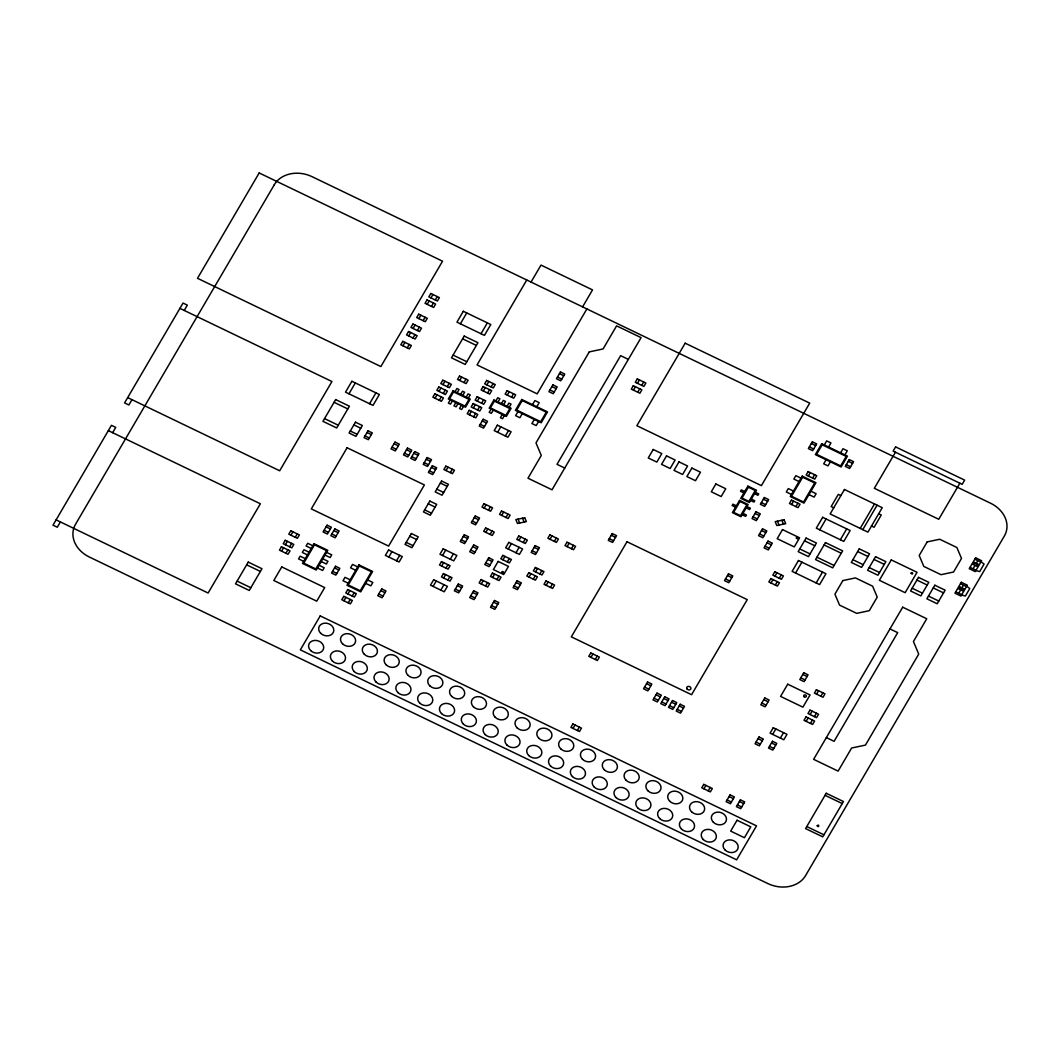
<?xml version="1.0" encoding="UTF-8"?>
<svg xmlns="http://www.w3.org/2000/svg" width="1060" height="1060" viewBox="0 0 1060 1060"><rect width="100%" height="100%" fill="white"/><g stroke="black" fill="none" stroke-linecap="round" stroke-linejoin="round"><path stroke-width="1.5" d="M60.393 521.944L57.293 527.231L53 525.177L111.446 425.325L115.739 427.392L112.638 432.692M131.97 399.673L128.87 404.973L124.576 402.906L183.022 303.067L187.315 305.134L184.215 310.434M348.965 393.803L355.325 382.938M281.602 551.173L283.59 547.782M285.378 544.721L287.366 541.329M290.944 535.221L292.931 531.815M402.946 345.785L404.933 342.393M408.709 335.94L410.697 332.535M413.082 328.467L415.069 325.062M418.846 318.61L420.833 315.217M427.193 304.352L429.181 300.96M430.969 297.9L432.957 294.508M369.569 403.727L375.929 392.863M285.895 553.24L287.883 549.849M289.671 546.788L291.659 543.396M295.25 537.288L297.237 533.882M407.239 347.852L409.226 344.46M413.002 338.007L414.99 334.602M417.375 330.534L419.363 327.129M423.139 320.676L425.126 317.284M431.486 306.419L433.474 303.027M435.262 299.967L437.25 296.575M460.384 323.803L466.744 312.938M434.998 398.216L436.985 394.81M438.973 391.418L440.96 388.026M442.947 384.621L444.935 381.229M439.291 400.283L441.278 396.877M443.266 393.485L445.253 390.093M447.24 386.688L449.228 383.296M481.001 333.728L487.361 322.863M459.682 380.487L461.67 377.095M450.248 399.898L448.367 403.118L450.513 404.151L452.395 400.932M455.018 391.736L456.913 388.517L459.059 389.55L457.165 392.77M463.975 382.554L465.963 379.162M526.754 280.012L477.053 364.918L537.182 393.843L586.882 308.937M455.826 402.575L453.945 405.808L456.091 406.841L457.973 403.608M460.61 394.426L462.491 391.206L464.638 392.24L462.756 395.459M343.943 600.768L345.931 597.376M347.918 593.971L349.906 590.579M531.047 282.079L540.997 265.093L592.527 289.897L582.589 306.87M461.418 405.264L459.523 408.498L461.67 409.531L463.565 406.298M466.188 397.116L468.069 393.896L470.216 394.916L468.334 398.149M348.236 602.835L350.224 599.43M352.212 596.038L354.199 592.646M469.355 414.738L471.342 411.346M473.33 407.954L475.317 404.562M477.305 401.157L479.292 397.765M483.267 390.968L485.255 387.576M486.845 384.859L488.832 381.467M388.795 557.057L391.975 551.624M473.648 416.805L475.635 413.413M477.623 410.021L479.61 406.629M481.598 403.224L483.585 399.832M487.56 393.035L489.548 389.643M491.138 386.926L493.125 383.534M446.035 470.56L448.022 467.168M396.519 560.78L399.7 555.347M450.328 472.627L452.315 469.235M491.098 409.107L489.203 412.327L491.35 413.36L493.244 410.141M495.868 400.945L497.75 397.725L499.896 398.759L498.014 401.978M501.446 403.635L503.341 400.415L505.488 401.449L503.593 404.668M507.263 395.115L509.25 391.723M511.556 397.182L513.543 393.79M502.255 414.473L500.373 417.706L502.519 418.74L504.401 415.507M507.024 406.325L508.919 403.105L511.066 404.138L509.171 407.358M497.617 432.268L500.797 426.835M517.982 411.598L515.597 415.666L519.89 417.733L522.275 413.665M505.355 435.991L508.535 430.559M442.55 555.506L445.73 550.074M532.504 404.655L534.889 400.574L539.182 402.641L536.797 406.722M441.662 566.04L443.65 562.648M433.063 586.418L436.243 580.986M450.275 559.216L453.455 553.784M445.955 568.107L447.943 564.715M534.293 419.442L531.908 423.523L536.201 425.59L538.586 421.509M484.155 508.124L486.142 504.719M443.597 578.005L445.584 574.613M440.788 590.129L443.968 584.696M488.448 510.191L490.435 506.786M447.89 580.072L449.877 576.68M485.811 532.358L487.799 528.966M490.104 534.425L492.092 531.033M501.698 515.425L503.685 512.033M505.991 517.492L507.978 514.1M481.253 583.967L483.241 580.575M485.546 586.034L487.534 582.642M508.257 549.04L511.437 543.594M492.622 577.475L494.609 574.069M502.957 559.812L504.944 556.407M518.91 540.414L520.897 537.009M496.915 579.542L498.902 576.136M507.25 561.88L509.25 558.474M515.981 552.75L519.161 547.318M523.203 542.481L525.19 539.076M633.469 390.133L635.457 386.728M637.444 383.336L639.432 379.944M549.994 539.301L551.982 535.909M528.993 577.077L530.981 573.685M637.762 392.2L639.75 388.795M641.737 385.403L643.725 382.011M535.538 571.896L537.526 568.505M554.287 541.368L556.275 537.976M533.286 579.144L535.274 575.752M539.832 573.963L541.819 570.572M567.14 546.642L569.127 543.25M546.165 585.345L548.152 581.953M571.433 548.709L573.42 545.317M550.458 587.412L552.445 584.02M590.95 657.399L592.938 653.993M595.243 659.466L597.231 656.06M573.036 728.432L575.024 725.027M577.329 730.499L579.317 727.094M824.283 444.962L826.667 440.88L830.96 442.947L828.576 447.028M791.608 504.547L793.596 501.142M808.316 476.019L810.304 472.614M795.901 506.6L797.888 503.208M812.609 478.073L814.597 474.681M826.085 459.749L823.699 463.829L827.992 465.897L830.378 461.815M840.606 452.819L842.991 448.738L847.284 450.805L844.899 454.886M771.004 582.987L772.992 579.595M774.979 576.189L776.967 572.798M775.297 585.054L777.285 581.662M779.272 578.256L781.26 574.865M819.738 529.828L826.098 518.963M795.543 573.036L801.917 562.171M840.355 539.752L846.715 528.887M816.16 582.96L822.52 572.082M895.448 452.223L874.328 488.289L938.749 519.281L959.856 483.214M703.919 788.799L705.907 785.407M860.203 528.41L874.513 503.95M708.212 790.866L710.2 787.474M862.774 529.642L877.097 505.196M772.647 734.381L775.827 728.949M780.372 738.104L783.552 732.672M816.571 694.154L818.558 690.749M806.156 721.343L808.144 717.951M810.131 714.559L812.119 711.154M820.864 696.221L822.851 692.816M810.449 723.41L812.437 720.018M814.424 716.626L816.412 713.221M959.141 592.567L960.731 589.85M961.923 587.81L963.315 591.082L958.16 588.605L961.923 587.81L963.116 585.769M973.464 568.12L975.054 565.391M976.247 563.364L977.625 566.636L972.471 564.158L976.247 563.364L977.439 561.323M811.364 443.531L815.657 445.598M848.292 461.299L852.585 463.366M628.355 359.38L620.63 355.656L557.004 464.333L564.741 468.056M809.376 446.923L813.669 448.99M846.304 464.704L850.597 466.771M981.03 561.747L984.077 564.079L979.705 571.552L975.862 570.585M974.829 559.19L980.831 562.091M840.871 495.603L838.301 494.358L831.146 506.587L833.716 507.833M878.66 513.795L881.244 515.027L874.089 527.257L871.505 526.012M801.002 478.153L795.848 475.675L793.861 479.067L799.015 481.545M973.663 562.118L978.817 564.596M970.059 567.352L976.061 570.24M810.966 491.217L816.12 493.695L814.133 497.1L808.979 494.623M559.455 373.663L563.748 375.73M557.467 377.055L561.76 379.122M793.45 491.058L788.296 488.58L786.308 491.973L791.462 494.45M462.61 338.816L476.351 345.427M551.902 386.569L556.195 388.636M966.72 586.207L969.754 588.538L965.382 596.011L961.553 595.031M960.506 583.649L966.521 586.538M959.353 586.577L964.507 589.055M549.901 389.961L554.208 392.028M755.303 492.291L758.735 493.947L757.94 495.298L754.508 493.642M763.359 499.207L767.652 501.274M955.736 591.798L961.751 594.687M744.729 491.548L741.284 489.906L740.49 491.257L743.935 492.913M761.371 502.612L765.664 504.679M453.07 355.113L466.811 361.725M751.328 499.088L754.76 500.731L753.965 502.095L750.533 500.439M857.659 551.558L867.968 556.513M873.97 559.415L884.279 564.37M916.913 580.085L927.222 585.04M933.237 587.929L943.546 592.898M746.956 506.548L750.387 508.204L749.592 509.568L746.16 507.912M824.084 544.972L841.256 553.24M852.889 559.707L863.185 564.675M869.2 567.564L879.508 572.519M912.143 588.234L922.452 593.189M928.467 596.078L938.776 601.047M755.012 513.477L759.304 515.544M736.369 505.819L732.937 504.162L732.142 505.527L735.574 507.17M804.513 540.785L814.822 545.741M753.024 516.869L757.317 518.936M742.981 513.345L746.412 515.001L745.617 516.352L742.185 514.709M761.53 530.543L765.823 532.61M799.744 548.934L810.052 553.903M816.929 557.202L834.101 565.47M759.543 533.935L763.836 536.002M767.029 542.773L771.322 544.84M765.042 546.165L769.335 548.232M482.234 420.939L486.527 423.006M480.246 424.344L484.539 426.411M889.976 628.924L897.701 632.648L834.087 741.324L826.363 737.601M179.922 308.367L331.939 381.52L279.694 470.772L127.677 397.606M727.478 575.54L731.784 577.607M725.49 578.932L729.797 580.999M611.249 535.274L615.542 537.341M334.072 402.31L347.812 408.921M609.261 538.666L613.554 540.732M394.015 443.782L398.308 445.849M406.47 449.771L410.763 451.838M413.771 453.283L418.064 455.35M426.213 459.285L430.506 461.352M353.881 424.901L360.744 428.214M367.025 432.533L371.318 434.6M392.028 447.174L396.321 449.241M404.483 453.163L408.776 455.23M411.77 456.688L416.076 458.755M424.225 462.677L428.518 464.744M431.367 467.42L435.66 469.487M365.037 435.925L369.33 437.992M324.532 418.607L338.272 425.232M350.29 431.009L357.167 434.322M429.38 470.812L433.673 472.879M440.364 483.068L447.24 486.368M436.786 489.177L443.663 492.489M802.778 674.452L807.071 676.518M474.257 517.678L478.55 519.745M534.16 547.357L538.453 549.424M800.79 677.843L805.083 679.91M472.27 521.083L476.563 523.15M532.173 550.75L536.466 552.817M428.24 503.778L435.103 507.091M424.662 509.9L431.526 513.199M463.273 536.439L467.566 538.506M461.285 539.845L465.578 541.912M472.694 546.642L476.987 548.709M470.706 550.034L474.999 552.101M487.759 559.455L492.052 561.522M485.772 562.847L490.065 564.914M763.81 699.666L768.103 701.733M516.087 582.51L520.38 584.577M761.822 703.058L766.115 705.125M514.1 585.915L518.393 587.982M409.783 536.254L416.646 539.553M406.205 542.362L413.069 545.675M493.483 602.186L497.776 604.253M472.694 592.474L476.987 594.541M457.35 585.69L461.643 587.757M491.495 605.591L495.788 607.658M470.706 595.866L474.999 597.933M326.096 526.886L330.389 528.953M333.834 530.609L338.127 532.676M455.363 589.095L459.656 591.162M771.481 742.967L775.774 745.034M646.547 683.713L650.84 685.78M758.033 738.674L762.326 740.741M324.108 530.278L328.401 532.345M331.846 534.001L336.139 536.068M769.494 746.359L773.787 748.426M644.559 687.105L648.852 689.172M756.045 742.066L760.338 744.133M108.345 430.625L260.363 503.778L208.118 593.03L56.101 519.877M656.021 694.803L660.314 696.87M663.745 698.513L668.038 700.581M671.483 702.237L675.776 704.304M679.208 705.96L683.501 708.027M654.033 698.196L658.326 700.262M661.758 701.919L666.051 703.986M669.483 705.642L673.789 707.709M677.221 709.352L681.514 711.419M357.71 566.914L352.556 564.423L350.568 567.829L355.723 570.307M312.846 545.754L307.691 543.276L306.101 545.993L311.256 548.471M326.586 552.366L331.74 554.844L330.15 557.56L324.996 555.082M825.051 795.305L842.236 803.573M367.674 579.979L372.828 582.457L370.841 585.849L365.687 583.371M309.07 552.207L303.915 549.729L302.325 552.445L307.479 554.923M322.81 558.819L327.964 561.297L326.374 564.013L321.22 561.535M334.536 567.948L338.829 570.015M380.712 590.606L385.005 592.673M332.548 571.34L336.841 573.407M350.158 579.82L345.003 577.329L343.016 580.734L348.17 583.212M305.293 558.66L300.139 556.182L298.549 558.898L303.703 561.376M319.034 565.271L324.188 567.749L322.598 570.466L317.444 567.988M378.725 593.997L383.018 596.064M806.766 826.548L823.938 834.816M729.094 796.563L733.387 798.63M739.403 801.532L743.696 803.599M246.649 564.821L260.389 571.433M727.107 799.969L731.4 802.036M737.415 804.924L741.708 806.991M237.109 581.118L250.849 587.743M781.856 520.274L783.486 524.13M777.404 521.215L779.047 525.071M522.5 518.207L524.13 522.077M518.062 519.148L519.692 523.017M501.83 572.201C504.096 575.063 503.818 569.564 501.83 572.201M796.312 538.016C798.75 540.812 797.915 535.512 796.325 537.91M817.194 825.78C819.46 828.628 819.155 823.222 817.194 825.727M911.083 573.235C913.349 576.07 912.991 570.77 911.096 573.182M259.183 172.952L197.518 278.303L380.871 366.548L442.55 261.197L259.183 172.952M274.354 184.652L75.538 524.263A28.792 23.373 16.4 0 0 89.384 557.043L767.877 883.576A28.792 23.373 16.4 0 0 805.573 875.6L1004.376 535.976A28.792 23.373 16.4 0 0 990.543 503.208L312.051 176.675A28.792 23.373 16.4 0 0 274.354 184.652M335.662 399.593L322.942 421.337L336.683 427.949L349.402 406.205L335.662 399.593M351.893 381.282L345.52 392.147L373.014 405.384L379.374 394.505L351.893 381.282M248.239 562.105L235.519 583.848L249.259 590.46L261.979 568.716L248.239 562.105M281.443 546.748L279.456 550.14L288.042 554.274L290.029 550.882L281.443 546.748M285.219 540.295L283.232 543.687L291.818 547.821L293.819 544.429L285.219 540.295M290.784 530.782L288.797 534.187L297.396 538.321L299.384 534.916L290.784 530.782M355.471 422.185L349.098 433.05L355.975 436.362L362.334 425.484L355.471 422.185M402.787 341.36L400.799 344.752L409.385 348.886L411.373 345.494L402.787 341.36M408.55 331.502L406.563 334.907L415.149 339.041L417.136 335.636L408.55 331.502M412.923 324.029L410.935 327.434L419.522 331.568L421.509 328.163L412.923 324.029M418.687 314.184L416.699 317.576L425.285 321.71L427.273 318.318L418.687 314.184M427.034 299.927L425.047 303.319L433.633 307.453L435.62 304.061L427.034 299.927M430.81 293.474L428.823 296.866L437.409 301L439.397 297.608L430.81 293.474M347.097 447.757L311.309 508.893L388.609 546.085L424.397 484.95L347.097 447.757M281.748 566.914L273.798 580.496L316.741 601.166L324.691 587.584L281.748 566.914M368.019 430.837L364.044 437.621L368.337 439.688L372.312 432.904L368.019 430.837M314.038 543.714L302.511 563.417L316.251 570.028L327.779 550.325L314.038 543.714M314.502 544.813L303.769 563.151L315.787 568.942L326.533 550.591L314.502 544.813M327.089 525.19L323.115 531.974L327.407 534.041L331.382 527.257L327.089 525.19M334.827 528.9L330.852 535.697L335.145 537.764L339.12 530.967L334.827 528.9M463.313 311.282L456.953 322.16L484.433 335.384L490.793 324.519L463.313 311.282M395.009 442.086L391.034 448.87L395.327 450.937L399.302 444.153L395.009 442.086M464.2 336.086L451.481 357.829L465.221 364.441L477.941 342.711L464.2 336.086M434.839 393.777L432.851 397.182L441.437 401.316L443.425 397.911L434.839 393.777M438.813 386.993L436.826 390.385L445.412 394.519L447.4 391.127L438.813 386.993M442.788 380.195L440.801 383.587L449.387 387.721L451.375 384.329L442.788 380.195M335.53 566.252L331.555 573.036L335.848 575.103L339.823 568.319L335.53 566.252M407.464 448.075L403.476 454.873L407.782 456.94L411.757 450.142L407.464 448.075M414.765 451.587L410.776 458.384L415.083 460.451L419.058 453.653L414.765 451.587M459.523 376.061L457.536 379.453L466.122 383.587L468.109 380.195L459.523 376.061M320.226 615.9L300.338 649.859L736.634 859.832L756.522 825.872L320.226 615.9M453.084 390.809L448.314 398.958L465.499 407.225L470.269 399.077L453.084 390.809M453.548 391.908L449.572 398.692L465.035 406.139L469.01 399.342L453.548 391.908M358.903 564.874L346.978 585.252L360.718 591.864L372.643 571.486L358.903 564.874M359.367 565.96L348.236 584.987L360.254 590.764L371.384 571.751L359.367 565.96M343.784 596.343L341.797 599.735L350.383 603.869L352.37 600.463L343.784 596.343M347.759 589.545L345.772 592.938L354.358 597.072L356.345 593.679L347.759 589.545M427.207 457.575L423.231 464.373L427.525 466.44L431.513 459.642L427.207 457.575M432.361 465.711L428.386 472.508L432.679 474.575L436.654 467.778L432.361 465.711M469.196 410.313L467.208 413.718L475.794 417.839L477.782 414.447L469.196 410.313M473.171 403.529L471.183 406.921L479.769 411.055L481.757 407.663L473.171 403.529M477.146 396.731L475.158 400.124L483.744 404.257L485.732 400.865L477.146 396.731M483.108 386.542L481.121 389.934L489.707 394.068L491.694 390.676L483.108 386.542M486.686 380.434L484.698 383.826L493.284 387.96L495.272 384.568L486.686 380.434M388.543 549.968L385.363 555.4L399.103 562.012L402.283 556.579L388.543 549.968M445.876 466.135L443.888 469.527L452.474 473.661L454.462 470.256L445.876 466.135M429.83 501.062L423.47 511.927L430.333 515.24L436.693 504.375L429.83 501.062M441.556 481.028L435.196 491.893L442.073 495.205L448.433 484.327L441.556 481.028M411.373 533.538L405.013 544.403L411.876 547.702L418.236 536.837L411.373 533.538M381.706 588.909L377.731 595.693L382.024 597.76L385.999 590.976L381.706 588.909M493.933 400.017L489.163 408.166L506.335 416.434L511.106 408.285L493.933 400.017M483.227 419.243L479.252 426.041L483.546 428.108L487.52 421.31L483.227 419.243M494.397 401.117L490.422 407.901L505.872 415.348L509.847 408.55L494.397 401.117M507.104 390.69L505.117 394.082L513.702 398.216L515.69 394.824L507.104 390.69M497.365 425.179L494.185 430.612L507.925 437.224L511.106 431.791L497.365 425.179M521.758 399.488L515.399 410.352L541.17 422.755L547.53 411.889L521.758 399.488M522.222 400.574L516.657 410.087L540.706 421.668L546.271 412.154L522.222 400.574M443.146 548.828L439.966 554.261L453.707 560.872L456.886 555.44L443.146 548.828M441.503 561.615L439.516 565.006L448.102 569.14L450.089 565.749L441.503 561.615M433.673 579.74L430.492 585.173L444.233 591.785L447.413 586.352L433.673 579.74M464.267 534.743L460.292 541.541L464.585 543.608L468.56 536.81L464.267 534.743M475.251 515.981L471.276 522.779L475.569 524.846L479.544 518.048L475.251 515.981M552.896 384.873L548.908 391.657L553.214 393.724L557.189 386.94L552.896 384.873M560.448 371.967L556.474 378.751L560.767 380.818L564.741 374.034L560.448 371.967M483.996 503.685L482.008 507.091L490.594 511.225L492.582 507.819L483.996 503.685M443.438 573.579L441.45 576.971L450.036 581.105L452.024 577.713L443.438 573.579M473.688 544.933L469.712 551.73L474.005 553.797L477.981 547L473.688 544.933M485.652 527.933L483.665 531.325L492.251 535.459L494.238 532.067L485.652 527.933M589.267 351.88L535.989 442.894L541.289 455.455L527.973 478.219L552.021 489.786L641.075 337.636L616.602 325.857L603.087 348.952L589.267 351.88M458.344 583.994L454.356 590.791L458.662 592.858L462.637 586.061L458.344 583.994M501.539 511L499.551 514.392L508.137 518.525L510.125 515.133L501.539 511M488.753 557.759L484.778 564.556L489.071 566.623L493.046 559.826L488.753 557.759M473.688 590.778L469.712 597.562L474.005 599.629L477.981 592.845L473.688 590.778M481.094 579.542L479.107 582.934L487.693 587.068L489.68 583.676L481.094 579.542M508.853 542.362L505.673 547.795L519.413 554.407L522.593 548.974L508.853 542.362M498.16 561.416L493.39 569.564L503.699 574.533L508.469 566.385L498.16 561.416M492.463 573.036L490.475 576.441L499.061 580.575L501.049 577.17L492.463 573.036M502.798 555.374L500.81 558.779L509.409 562.913L511.397 559.508L502.798 555.374M518.751 535.976L516.763 539.381L525.349 543.515L527.337 540.11L518.751 535.976M494.477 600.49L490.502 607.287L494.795 609.354L498.77 602.557L494.477 600.49M535.154 545.661L531.179 552.459L535.472 554.526L539.447 547.728L535.154 545.661M517.081 580.814L513.106 587.611L517.399 589.678L521.374 582.881L517.081 580.814M633.31 385.694L631.323 389.1L639.909 393.233L641.896 389.828L633.31 385.694M637.285 378.91L635.298 382.302L643.884 386.436L645.871 383.044L637.285 378.91M549.835 534.876L547.848 538.268L556.434 542.402L558.421 539.01L549.835 534.876M528.834 572.652L526.833 576.044L535.433 580.178L537.42 576.786L528.834 572.652M535.38 567.471L533.392 570.863L541.978 574.997L543.966 571.605L535.38 567.471M566.981 542.216L564.993 545.608L573.579 549.742L575.567 546.35L566.981 542.216M546.006 580.92L544.019 584.312L552.605 588.446L554.592 585.054L546.006 580.92M685.171 343.188L636.861 425.709L761.398 485.639L809.707 403.118L685.171 343.188M653.225 449.48L648.256 457.96L656.842 462.094L661.811 453.614L653.225 449.48M612.243 533.577L608.268 540.361L612.561 542.428L616.536 535.644L612.243 533.577M666.528 455.88L661.559 464.373L670.145 468.507L675.127 460.014L666.528 455.88M626.99 541.753L571.327 636.848L691.571 694.711L747.234 599.629L626.99 541.753M678.983 461.868L674.014 470.362L682.6 474.496L687.569 466.002L678.983 461.868M691.875 468.069L686.893 476.563L695.492 480.697L700.461 472.203L691.875 468.069M590.791 652.96L588.803 656.365L597.389 660.499L599.377 657.094L590.791 652.96M572.877 723.993L570.889 727.399L579.475 731.533L581.463 728.127L572.877 723.993M715.858 483.969L711.287 491.787L721.171 496.544L725.742 488.726L715.858 483.969M739.562 500.386L732.394 512.603L740.993 516.737L748.148 504.52L739.562 500.386M747.909 486.116L740.754 498.346L749.34 502.48L756.495 490.25L747.909 486.116M740.012 501.473L733.653 512.338L740.529 515.65L746.889 504.785L740.012 501.473M748.373 487.216L742 498.081L748.877 501.38L755.237 490.515L748.373 487.216M647.541 682.017L643.566 688.801L647.859 690.868L651.834 684.084L647.541 682.017M756.005 511.781L752.03 518.565L756.323 520.632L760.298 513.848L756.005 511.781M764.353 497.511L760.378 504.308L764.671 506.375L768.646 499.578L764.353 497.511M657.014 693.107L653.039 699.892L657.332 701.958L661.308 695.174L657.014 693.107M728.485 573.844L724.497 580.628L728.803 582.695L732.778 575.911L728.485 573.844M812.357 441.834L808.383 448.618L812.676 450.685L816.65 443.901L812.357 441.834M762.524 528.847L758.549 535.644L762.842 537.712L766.817 530.914L762.524 528.847M664.739 696.817L660.764 703.615L665.057 705.682L669.032 698.885L664.739 696.817M802.195 476.112L790.27 496.491L804.01 503.102L815.935 482.724L802.195 476.112M821.712 443.716L815.352 454.594L841.11 466.983L847.47 456.118L821.712 443.716M802.658 477.212L791.529 496.226L803.546 502.016L814.676 483.002L802.658 477.212M672.477 700.541L668.489 707.338L672.795 709.405L676.77 702.608L672.477 700.541M822.176 444.816L816.611 454.316L840.659 465.897L846.224 456.383L822.176 444.816M791.449 500.108L789.462 503.513L798.047 507.634L800.035 504.242L791.449 500.108M808.157 471.581L806.17 474.986L814.756 479.107L816.743 475.715L808.157 471.581M768.023 541.077L764.048 547.861L768.341 549.928L772.316 543.144L768.023 541.077M680.202 704.264L676.227 711.048L680.52 713.115L684.495 706.331L680.202 704.264M782.505 529.589L777.179 538.692L794.271 546.907L799.598 537.804L782.505 529.589M770.845 578.561L768.858 581.953L777.444 586.087L779.431 582.695L770.845 578.561M774.82 571.764L772.833 575.169L781.419 579.29L783.419 575.898L774.82 571.764M849.285 459.603L845.31 466.4L849.603 468.467L853.578 461.67L849.285 459.603M806.103 538.069L798.154 551.65L808.462 556.619L816.412 543.025L806.103 538.069M822.666 517.307L816.306 528.172L843.787 541.408L850.146 530.53L822.666 517.307M798.471 560.515L792.112 571.38L819.592 584.603L825.952 573.738L798.471 560.515M844.449 489.495L830.139 513.941L867.928 532.133L882.238 507.674L844.449 489.495M825.475 542.601L815.538 559.587L832.71 567.842L842.647 550.869L825.475 542.601M895.594 446.896L893.129 451.096L962.175 484.327L964.64 480.127L895.594 446.896M703.76 784.374L701.773 787.765L710.359 791.899L712.346 788.508L703.76 784.374M764.803 697.957L760.815 704.754L765.121 706.821L769.096 700.024L764.803 697.957M859.249 548.841L851.299 562.423L861.594 567.392L869.558 553.797L859.249 548.841M842.872 580.575L834.922 594.157L839.533 605.088L856.705 613.356L869.279 610.692L877.229 597.111L872.619 586.18L855.433 577.912L842.872 580.575M787.726 684.19L780.571 696.407L802.897 707.153L810.052 694.936L787.726 684.19M759.026 736.978L755.051 743.762L759.344 745.829L763.319 739.045L759.026 736.978M730.088 794.867L726.113 801.665L730.406 803.732L734.381 796.935L730.088 794.867M803.771 672.755L799.796 679.553L804.09 681.62L808.064 674.822L803.771 672.755M773.257 727.716L770.077 733.149L783.817 739.761L786.997 734.328L773.257 727.716M875.56 556.699L867.61 570.28L877.918 575.236L885.869 561.654L875.56 556.699M772.475 741.271L768.5 748.055L772.793 750.122L776.768 743.338L772.475 741.271M740.397 799.823L736.422 806.62L740.715 808.687L744.69 801.89L740.397 799.823M737.031 820.241L730.671 831.106L744.412 837.718L750.771 826.853L737.031 820.241M891.288 559.918L879.363 580.284L905.134 592.686L917.059 572.307L891.288 559.918M816.412 689.715L814.424 693.121L823.01 697.255L824.998 693.849L816.412 689.715M805.984 716.918L803.997 720.31L812.596 724.444L814.583 721.052L805.984 716.918M809.972 710.12L807.985 713.526L816.571 717.66L818.558 714.254L809.972 710.12M927.155 541.912L919.206 555.493L923.817 566.424L940.988 574.692L953.549 572.029L961.499 558.448L956.888 547.517L939.716 539.249L927.155 541.912M918.503 577.369L910.553 590.95L920.862 595.905L928.812 582.324L918.503 577.369M902.696 607.194L813.629 759.331L838.115 771.11L851.63 748.015L865.45 745.101L918.728 654.086L913.428 641.512L926.745 618.762L902.696 607.194M934.827 585.213L926.877 598.794L937.186 603.763L945.136 590.182L934.827 585.213M826.244 793.264L805.573 828.589L822.745 836.857L843.429 801.532L826.244 793.264M961.301 582.284L954.941 593.163L960.956 596.051L967.316 585.186L961.301 582.284M975.624 557.838L969.264 568.703L975.266 571.592L981.626 560.727L975.624 557.838M524.713 517.744L515.836 519.612L517.466 523.481L526.356 521.6L524.713 517.744M784.069 519.798L775.191 521.679L776.821 525.548L785.698 523.667L784.069 519.798M804.063 696.672A1.351 1.1 16.4 0 0 806.315 696.433A1.351 1.1 16.4 0 0 804.712 694.883A1.351 1.1 16.4 0 0 804.063 696.672M687.264 689.225A2.147 1.736 16.4 0 0 690.828 688.854A2.147 1.736 16.4 0 0 688.311 686.39A2.147 1.736 16.4 0 0 687.264 689.225M725.12 850.04A7.672 6.228 16.4 0 0 737.879 848.729A7.672 6.228 16.4 0 0 728.883 839.917A7.672 6.228 16.4 0 0 725.12 850.04M703.297 839.546A7.672 6.228 16.4 0 0 716.056 838.235A7.672 6.228 16.4 0 0 707.06 829.41A7.672 6.228 16.4 0 0 703.297 839.546M681.487 829.053A7.672 6.228 16.4 0 0 694.247 827.728A7.672 6.228 16.4 0 0 685.25 818.916A7.672 6.228 16.4 0 0 681.487 829.053M659.678 818.545A7.672 6.228 16.4 0 0 672.438 817.233A7.672 6.228 16.4 0 0 663.428 808.422A7.672 6.228 16.4 0 0 659.678 818.545M637.855 808.051A7.672 6.228 16.4 0 0 650.615 806.74A7.672 6.228 16.4 0 0 641.618 797.915A7.672 6.228 16.4 0 0 637.855 808.051M616.045 797.557A7.672 6.228 16.4 0 0 628.805 796.232A7.672 6.228 16.4 0 0 619.795 787.421A7.672 6.228 16.4 0 0 616.045 797.557M594.223 787.05A7.672 6.228 16.4 0 0 606.982 785.738A7.672 6.228 16.4 0 0 597.986 776.927A7.672 6.228 16.4 0 0 594.223 787.05M572.413 776.556A7.672 6.228 16.4 0 0 585.173 775.244A7.672 6.228 16.4 0 0 576.176 766.42A7.672 6.228 16.4 0 0 572.413 776.556M550.591 766.062A7.672 6.228 16.4 0 0 563.364 764.737A7.672 6.228 16.4 0 0 554.353 755.926A7.672 6.228 16.4 0 0 550.591 766.062M528.781 755.555A7.672 6.228 16.4 0 0 541.541 754.243A7.672 6.228 16.4 0 0 532.544 745.432A7.672 6.228 16.4 0 0 528.781 755.555M506.971 745.061A7.672 6.228 16.4 0 0 519.731 743.749A7.672 6.228 16.4 0 0 510.721 734.924A7.672 6.228 16.4 0 0 506.971 745.061M485.149 734.567A7.672 6.228 16.4 0 0 497.908 733.242A7.672 6.228 16.4 0 0 488.912 724.43A7.672 6.228 16.4 0 0 485.149 734.567M463.339 724.06A7.672 6.228 16.4 0 0 476.099 722.748A7.672 6.228 16.4 0 0 467.102 713.937A7.672 6.228 16.4 0 0 463.339 724.06M419.707 703.072A7.672 6.228 16.4 0 0 432.467 701.746A7.672 6.228 16.4 0 0 423.47 692.935A7.672 6.228 16.4 0 0 419.707 703.072M397.897 692.564A7.672 6.228 16.4 0 0 410.657 691.253A7.672 6.228 16.4 0 0 401.647 682.441A7.672 6.228 16.4 0 0 397.897 692.564M376.075 682.07A7.672 6.228 16.4 0 0 388.834 680.758A7.672 6.228 16.4 0 0 379.838 671.934A7.672 6.228 16.4 0 0 376.075 682.07M354.265 671.576A7.672 6.228 16.4 0 0 367.025 670.251A7.672 6.228 16.4 0 0 358.028 661.44A7.672 6.228 16.4 0 0 354.265 671.576M332.442 661.069A7.672 6.228 16.4 0 0 345.202 659.757A7.672 6.228 16.4 0 0 336.206 650.946A7.672 6.228 16.4 0 0 332.442 661.069M310.633 650.575A7.672 6.228 16.4 0 0 323.393 649.263A7.672 6.228 16.4 0 0 314.396 640.439A7.672 6.228 16.4 0 0 310.633 650.575M713.406 822.295A7.672 6.228 16.4 0 0 726.166 820.983A7.672 6.228 16.4 0 0 717.156 812.159A7.672 6.228 16.4 0 0 713.406 822.295M691.584 811.801A7.672 6.228 16.4 0 0 704.344 810.476A7.672 6.228 16.4 0 0 695.347 801.665A7.672 6.228 16.4 0 0 691.584 811.801M669.774 801.294A7.672 6.228 16.4 0 0 682.534 799.982A7.672 6.228 16.4 0 0 673.524 791.171A7.672 6.228 16.4 0 0 669.774 801.294M647.952 790.8A7.672 6.228 16.4 0 0 660.711 789.488A7.672 6.228 16.4 0 0 651.715 780.663A7.672 6.228 16.4 0 0 647.952 790.8M626.142 780.306A7.672 6.228 16.4 0 0 638.902 778.981A7.672 6.228 16.4 0 0 629.905 770.169A7.672 6.228 16.4 0 0 626.142 780.306M604.332 769.798A7.672 6.228 16.4 0 0 617.092 768.487A7.672 6.228 16.4 0 0 608.082 759.676A7.672 6.228 16.4 0 0 604.332 769.798M582.51 759.304A7.672 6.228 16.4 0 0 595.269 757.993A7.672 6.228 16.4 0 0 586.273 749.168A7.672 6.228 16.4 0 0 582.51 759.304M560.7 748.81A7.672 6.228 16.4 0 0 573.46 747.486A7.672 6.228 16.4 0 0 564.45 738.674A7.672 6.228 16.4 0 0 560.7 748.81M538.877 738.303A7.672 6.228 16.4 0 0 551.637 736.991A7.672 6.228 16.4 0 0 542.64 728.18A7.672 6.228 16.4 0 0 538.877 738.303M517.068 727.809A7.672 6.228 16.4 0 0 529.828 726.497A7.672 6.228 16.4 0 0 520.831 717.673A7.672 6.228 16.4 0 0 517.068 727.809M495.245 717.315A7.672 6.228 16.4 0 0 508.018 715.99A7.672 6.228 16.4 0 0 499.008 707.179A7.672 6.228 16.4 0 0 495.245 717.315M473.436 706.808A7.672 6.228 16.4 0 0 486.195 705.496A7.672 6.228 16.4 0 0 477.199 696.685A7.672 6.228 16.4 0 0 473.436 706.808M429.803 685.82A7.672 6.228 16.4 0 0 442.563 684.495A7.672 6.228 16.4 0 0 433.567 675.684A7.672 6.228 16.4 0 0 429.803 685.82M407.994 675.313A7.672 6.228 16.4 0 0 420.754 674.001A7.672 6.228 16.4 0 0 411.757 665.19A7.672 6.228 16.4 0 0 407.994 675.313M386.171 664.819A7.672 6.228 16.4 0 0 398.931 663.507A7.672 6.228 16.4 0 0 389.934 654.683A7.672 6.228 16.4 0 0 386.171 664.819M364.362 654.325A7.672 6.228 16.4 0 0 377.121 653A7.672 6.228 16.4 0 0 368.125 644.188A7.672 6.228 16.4 0 0 364.362 654.325M342.552 643.817A7.672 6.228 16.4 0 0 355.312 642.506A7.672 6.228 16.4 0 0 346.302 633.694A7.672 6.228 16.4 0 0 342.552 643.817M320.729 633.323A7.672 6.228 16.4 0 0 333.489 632.012A7.672 6.228 16.4 0 0 324.493 623.187A7.672 6.228 16.4 0 0 320.729 633.323M451.626 696.314A7.672 6.228 16.4 0 0 464.386 695.002A7.672 6.228 16.4 0 0 455.376 686.178A7.672 6.228 16.4 0 0 451.626 696.314M441.517 713.565A7.672 6.228 16.4 0 0 454.289 712.254A7.672 6.228 16.4 0 0 445.279 703.429A7.672 6.228 16.4 0 0 441.517 713.565"/></g></svg>
